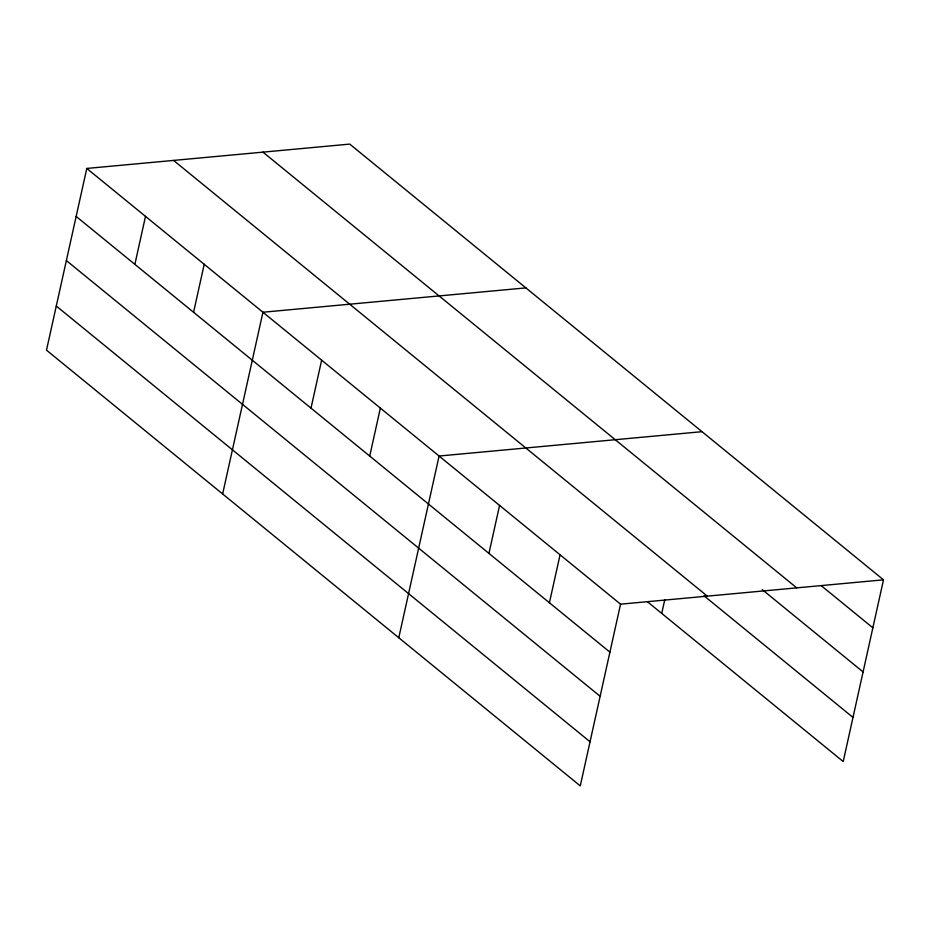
<?xml version="1.0" encoding="UTF-8"?>
<svg xmlns="http://www.w3.org/2000/svg" width="930" height="930" viewBox="0 0 930 930"><rect width="100%" height="100%" fill="white"/><g stroke="black" fill="none" stroke-linecap="round" stroke-linejoin="round"><path stroke-width="1.4" d="M86.792 168.446L46.5 350.168L580.262 785.897L620.554 604.175L86.792 168.446L349.738 144.103L883.5 579.832L843.208 761.554L647.327 601.652M134.862 264.353L145.499 216.376M193.58 312.282L204.216 264.306M222.642 493.958L262.934 312.236L525.88 287.893M311.004 408.142L321.641 360.166M369.722 456.072L380.358 408.096M398.784 637.748L439.076 456.026L702.022 431.683M488.936 553.385L499.573 505.409M549.421 602.768L560.058 554.792M661.73 613.405L664.787 599.617M620.554 604.175L883.5 579.832M821.33 585.737L872.863 627.808M262.957 152.136L796.731 587.865M762.251 589.632L863.075 671.937M173.561 160.413L707.323 596.142M703.998 595.793L852.996 717.414M76.155 216.423L609.917 652.151M66.367 260.563L600.129 696.291M56.288 306.028L590.05 741.768"/></g></svg>
